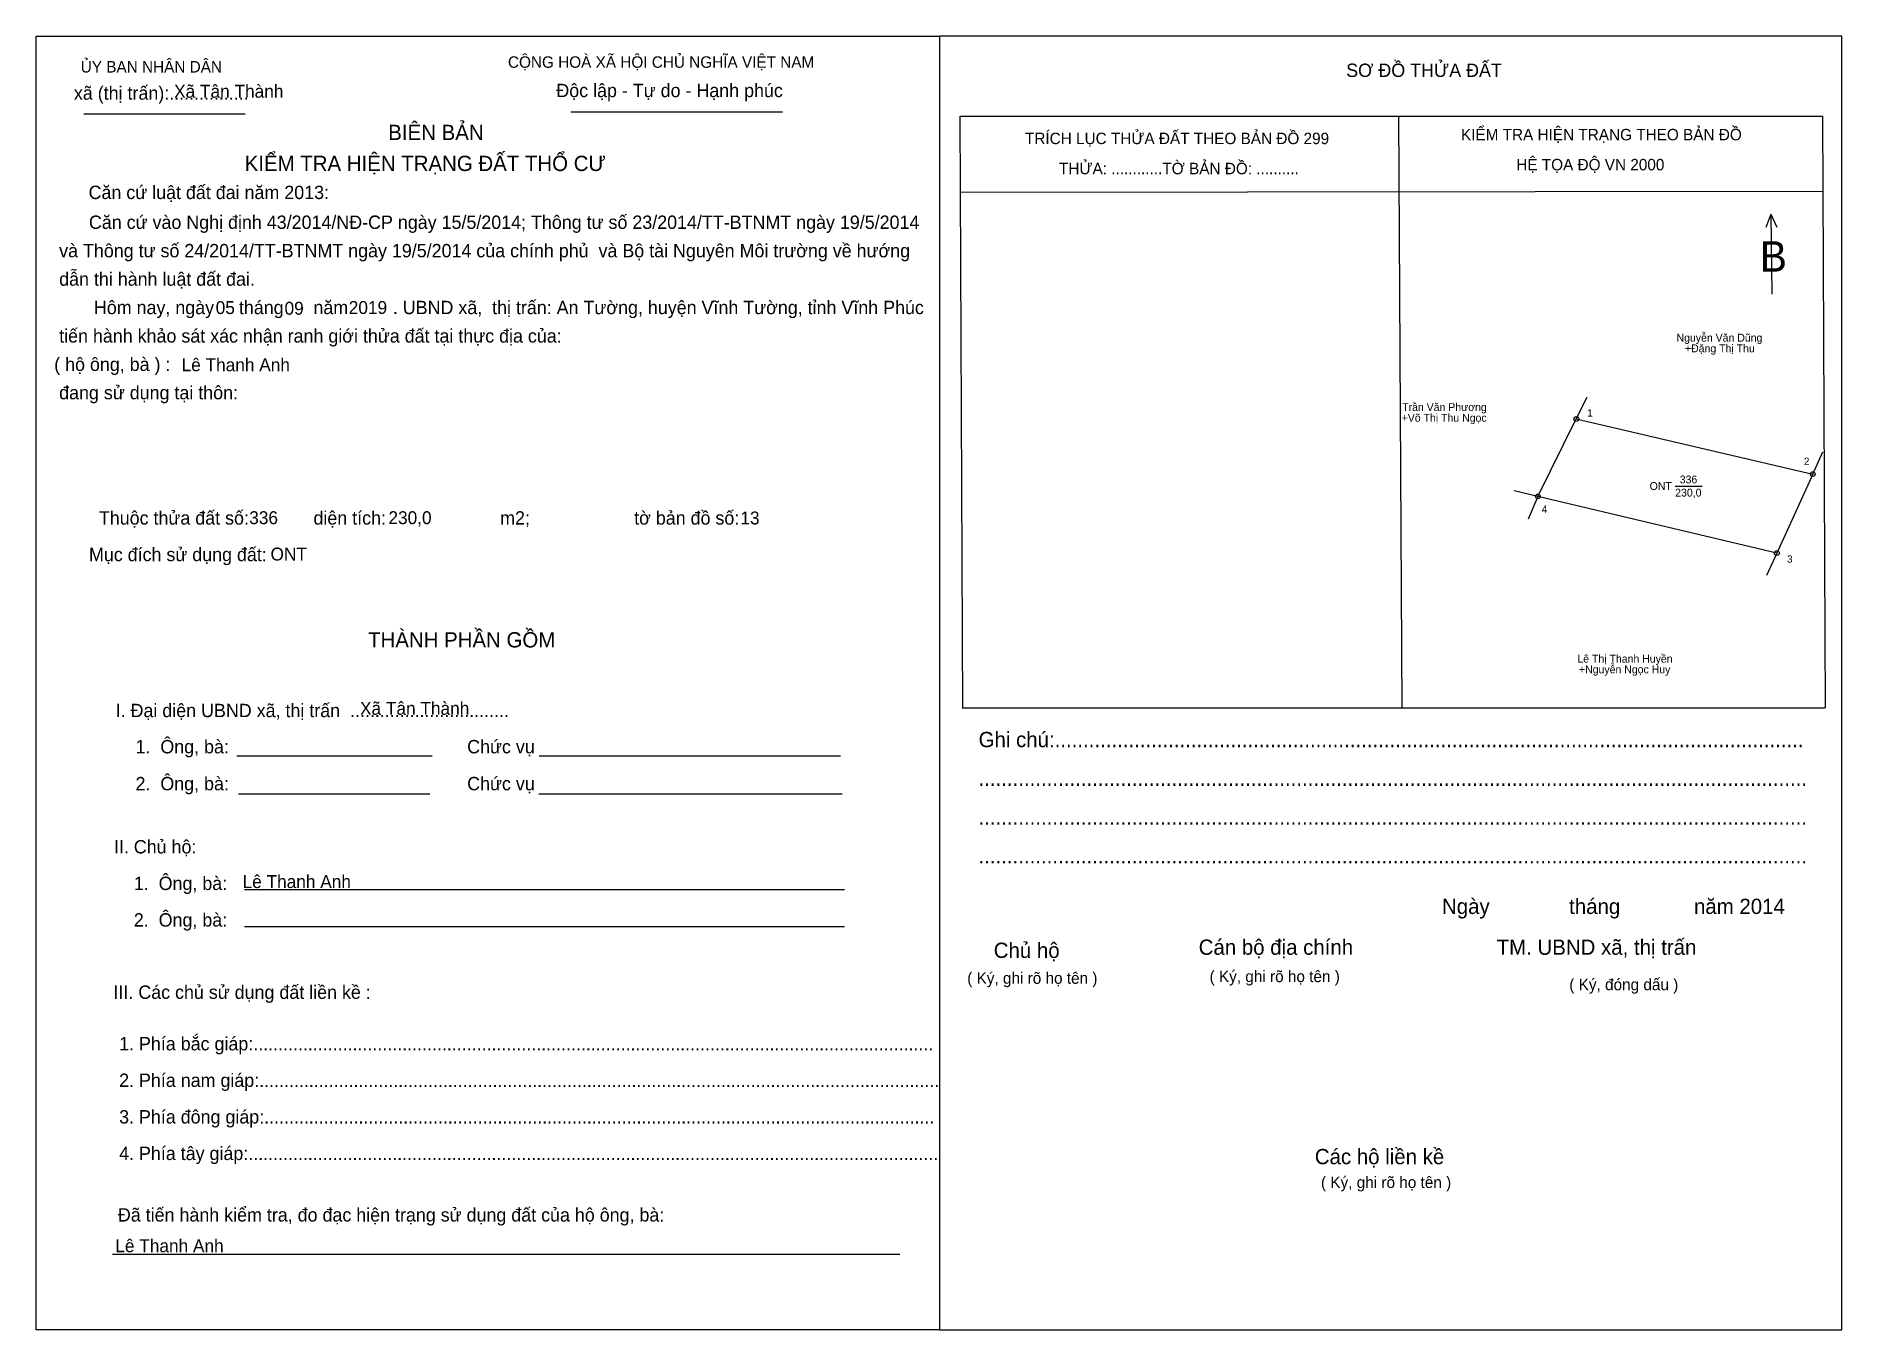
# Model space of a CAD drawing. Extents: x 540491 to 540681, y 1835227 to 1835363.
import ezdxf

# ---------------------------------------------------------------- set-up
doc = ezdxf.new("R2010")
doc.units = 0
for name, color, linetype in [('bbhtNoiDung', 7, 'Continuous'), ('bbhtTemplate', 7, 'Continuous'), ('CanhThua', 7, 'Continuous'), ('MocDinhThua', 7, 'Continuous'), ('NhanDiaChinhThua', 7, 'Continuous'), ('NhanTuCan', 7, 'Continuous'), ('RauThua', 7, 'Continuous'), ('SoHieuDinhThua', 7, 'Continuous')]:
    doc.layers.add(name, color=color, linetype=linetype)

msp = doc.modelspace()

# ---------------------------------------------------------------- linework, layer by layer
at = {"layer": 'bbhtTemplate'}
for p, q in [((540495.88, 1835355.02), (540512.9, 1835355.02)), ((540547.31, 1835355.24), (540569.65, 1835355.24)), ((540634.7, 1835354.79), (540635.02, 1835292.28)), ((540588.39, 1835346.76), (540679.46, 1835346.85)), ((540674.01, 1835344.44), (540673.46, 1835343.03)), ((540674.01, 1835344.44), (540674.64, 1835343.08)), ((540674.01, 1835344.44), (540674.1, 1835336)), ((540512.04, 1835287.24), (540532.65, 1835287.24)), ((540543.95, 1835287.24), (540575.77, 1835287.24)), ((540512.22, 1835283.25), (540532.42, 1835283.25)), ((540543.91, 1835283.25), (540575.96, 1835283.25)), ((540512.86, 1835273.12), (540576.18, 1835273.12)), ((540512.86, 1835269.22), (540576.18, 1835269.22)), ((540498.92, 1835234.63), (540582.04, 1835234.63))]:
    msp.add_line(p, q, dxfattribs=at)
for points in [[(540490.84, 1835226.64), (540490.84, 1835363.23), (540586.22, 1835363.23), (540586.22, 1835226.64)], [(540681.5, 1835226.64), (540681.5, 1835363.23), (540586.22, 1835363.23), (540586.22, 1835226.64)]]:
    msp.add_lwpolyline(points, close=True, dxfattribs=at)
for points in [[(540588.67, 1835292.28), (540588.39, 1835354.79), (540679.46, 1835354.79), (540679.73, 1835292.28)], [(540679.68, 1835292.28), (540588.62, 1835292.28)]]:
    msp.add_lwpolyline(points, dxfattribs=at)
at = {"layer": 'CanhThua'}
for p, q in [((540649.41, 1835314.63), (540653.46, 1835322.81)), ((540653.46, 1835322.81), (540678.43, 1835316.99)), ((540678.43, 1835316.99), (540674.63, 1835308.65)), ((540674.63, 1835308.65), (540649.41, 1835314.63))]:
    msp.add_line(p, q, dxfattribs=at)
at = {"layer": 'MocDinhThua'}
for centre in [(540653.46, 1835322.81), (540678.43, 1835316.99), (540649.41, 1835314.63), (540674.63, 1835308.65)]:
    msp.add_circle(centre, 0.25, dxfattribs=at)
at = {"layer": 'NhanDiaChinhThua'}
msp.add_line((540663.9, 1835315.73), (540666.75, 1835315.73), dxfattribs=at)
at = {"layer": 'RauThua'}
for p, q in [((540653.46, 1835322.81), (540654.61, 1835325.13)), ((540678.43, 1835316.99), (540679.5, 1835319.35)), ((540649.41, 1835314.63), (540646.89, 1835315.23)), ((540649.41, 1835314.63), (540648.39, 1835312.24)), ((540674.63, 1835308.65), (540673.55, 1835306.29))]:
    msp.add_line(p, q, dxfattribs=at)

# ---------------------------------------------------------------- texts
at = {"layer": 'bbhtNoiDung'}
for s, height, p in [('Xã Tân Thành', 1.3618, (540505.41, 1835356.73)), ('05', 1.362, (540509.8, 1835333.89)), ('09', 1.362, (540517.07, 1835333.82)), ('2019', 1.362, (540523.85, 1835333.9)), ('Lê Thanh Anh', 1.3618, (540506.2, 1835327.85)), ('336', 1.362, (540513.34, 1835311.71)), ('230,0', 1.362, (540528.04, 1835311.71)), ('13', 1.362, (540565.2, 1835311.68)), ('ONT', 1.362, (540515.59, 1835307.87)), ('Xã Tân Thành', 1.3618, (540525.04, 1835291.58)), ('Lê Thanh Anh', 1.3618, (540512.64, 1835273.29)), ('Lê Thanh Anh', 1.3618, (540499.2, 1835234.84))]:
    msp.add_text(s, height=height, dxfattribs=at).set_placement(p)
at = {"layer": 'bbhtTemplate'}
for s, height, p in [('CỘNG HOÀ XÃ HỘI CHỦ NGHĨA VIỆT NAM', 1.2093, (540540.66, 1835359.89)), ('ỦY BAN NHÂN DÂN', 1.2093, (540495.55, 1835359.39)), ('SƠ ĐỒ THỬA ĐẤT', 1.4108, (540629.16, 1835358.92)), ('xã (thị trấn):................', 1.4108, (540494.83, 1835356.52)), ('Độc lập - Tự do - Hạnh phúc', 1.4108, (540545.77, 1835356.79)), ('BIÊN BẢN', 1.613, (540528.02, 1835352.26)), ('KIỂM TRA HIỆN TRẠNG THEO BẢN ĐỒ', 1.2093, (540641.28, 1835352.23)), ('TRÍCH LỤC THỬA ĐẤT THEO BẢN ĐỒ 299', 1.2093, (540595.25, 1835351.83)), ('KIỂM TRA HIỆN TRẠNG ĐẤT THỔ CƯ', 1.6125, (540512.86, 1835348.99)), ('        THỬA: ............TỜ BẢN ĐỒ: ..........', 1.2093, (540595.25, 1835348.65)), ('             HỆ TỌA ĐỘ VN 2000', 1.2093, (540641.28, 1835349.06)), ('Căn cứ luật đất đai năm 2013:', 1.4108, (540496.38, 1835346.03)), ('       Căn cứ vào Nghị định 43/2014/NĐ-CP ngày 15/5/2014; Thông tư số 23/2014/TT-BTNMT ngày 19/5/2014', 1.41079, (540492.75, 1835342.88)), (' và Thông tư số 24/2014/TT-BTNMT ngày 19/5/2014 của chính phủ  và Bộ tài Nguyên Môi trường về hướng', 1.4108, (540492.75, 1835339.88)), ('B', 3.22, (540672.83, 1835338.36)), (' dẫn thi hành luật đất đai.', 1.4108, (540492.75, 1835336.88)), ('        Hôm nay, ngày     tháng      năm         . UBND xã,  thị trấn: An Tường, huyện Vĩnh Tường, tỉnh Vĩnh Phúc', 1.41079, (540492.75, 1835333.88)), (' tiến hành khảo sát xác nhận ranh giới thửa đất tại thực địa của:', 1.4108, (540492.75, 1835330.88)), ('( hộ ông, bà ) :', 1.4108, (540492.75, 1835327.88)), (' đang sử dụng tại thôn:', 1.4108, (540492.75, 1835324.89)), ('  Thuộc thửa đất số:             diện tích:                       m2;                     tờ bản đồ số:', 1.41079, (540496.42, 1835311.66)), ('Mục đích sử dụng đất:', 1.4108, (540496.42, 1835307.8)), ('THÀNH PHẦN GỒM', 1.6125, (540525.89, 1835298.69)), ('I. Đại diện UBND xã, thị trấn  ................................', 1.4108, (540499.24, 1835291.33)), ('    1.  Ông, bà:                                                Chức vụ', 1.4108, (540499.24, 1835287.51)), ('Ghi chú:....................................................................................................................................', 1.61251, (540590.35, 1835288.16)), ('    2.  Ông, bà:                                                Chức vụ', 1.4108, (540499.24, 1835283.61)), ('..................................................................................................................................................', 1.61251, (540590.35, 1835284.08)), ('..................................................................................................................................................', 1.61251, (540590.35, 1835279.99)), ('II. Chủ hộ:', 1.4108, (540499.06, 1835276.94)), ('..................................................................................................................................................', 1.61251, (540590.35, 1835275.9)), ('    1.  Ông, bà:', 1.4108, (540499.06, 1835273.08)), ('Ngày              tháng             năm 2014', 1.6125, (540639.28, 1835270.55)), ('    2.  Ông, bà:', 1.4108, (540499.06, 1835269.22)), ('TM. UBND xã, thị trấn', 1.6125, (540645.05, 1835266.24)), ('Chủ hộ', 1.613, (540591.95, 1835265.91)), ('Cán bộ địa chính', 1.6125, (540613.59, 1835266.24)), ('( Ký, ghi rõ họ tên )', 1.2093, (540589.15, 1835263.18)), ('( Ký, ghi rõ họ tên )', 1.2093, (540614.74, 1835263.36)), ('III. Các chủ sử dụng đất liền kề :', 1.4108, (540499.01, 1835261.59)), ('( Ký, đóng dấu )', 1.2093, (540652.72, 1835262.5)), ('    1. Phía bắc giáp:.........................................................................................................................................', 1.41079, (540497.51, 1835256.15)), ('    2. Phía nam giáp:.........................................................................................................................................', 1.41079, (540497.51, 1835252.29)), ('    3. Phía đông giáp:.......................................................................................................................................', 1.41079, (540497.51, 1835248.43)), ('    4. Phía tây giáp:...........................................................................................................................................', 1.41079, (540497.51, 1835244.57)), ('Các hộ liền kề', 1.6125, (540625.85, 1835244.13)), ('( Ký, ghi rõ họ tên )', 1.2093, (540626.5, 1835241.62)), ('    Đã tiến hành kiểm tra, đo đạc hiện trạng sử dụng đất của hộ ông, bà:', 1.4108, (540497.38, 1835238.08))]:
    msp.add_text(s, height=height, dxfattribs=at).set_placement(p)
at = {"layer": 'NhanDiaChinhThua'}
for s, p in [('ONT', (540661.2, 1835315.32)), ('336', (540664.38, 1835316.01)), ('230,0', (540663.9, 1835314.62))]:
    msp.add_text(s, height=0.83, dxfattribs=at).set_placement(p)
at = {"layer": 'NhanTuCan'}
for s, p in [('Nguyễn Văn Dũng', (540664.04, 1835330.98)), ('+Đặng Thị Thu', (540664.93, 1835329.85)), ('+Võ Thị Thu Ngọc', (540635.02, 1835322.52)), ('Trần Văn Phương', (540635.07, 1835323.65)), ('Lê Thị Thanh Huyền', (540653.57, 1835297.09)), ('+Nguyễn Ngọc Huy', (540653.74, 1835295.96))]:
    msp.add_text(s, height=0.8298, dxfattribs=at).set_placement(p)
at = {"layer": 'SoHieuDinhThua'}
for s, p in [('1', (540654.61, 1835323.06)), ('2', (540677.49, 1835317.95)), ('4', (540649.81, 1835312.9)), ('3', (540675.71, 1835307.64))]:
    msp.add_text(s, height=0.778, dxfattribs=at).set_placement(p)

doc.saveas('drawing.dxf')
